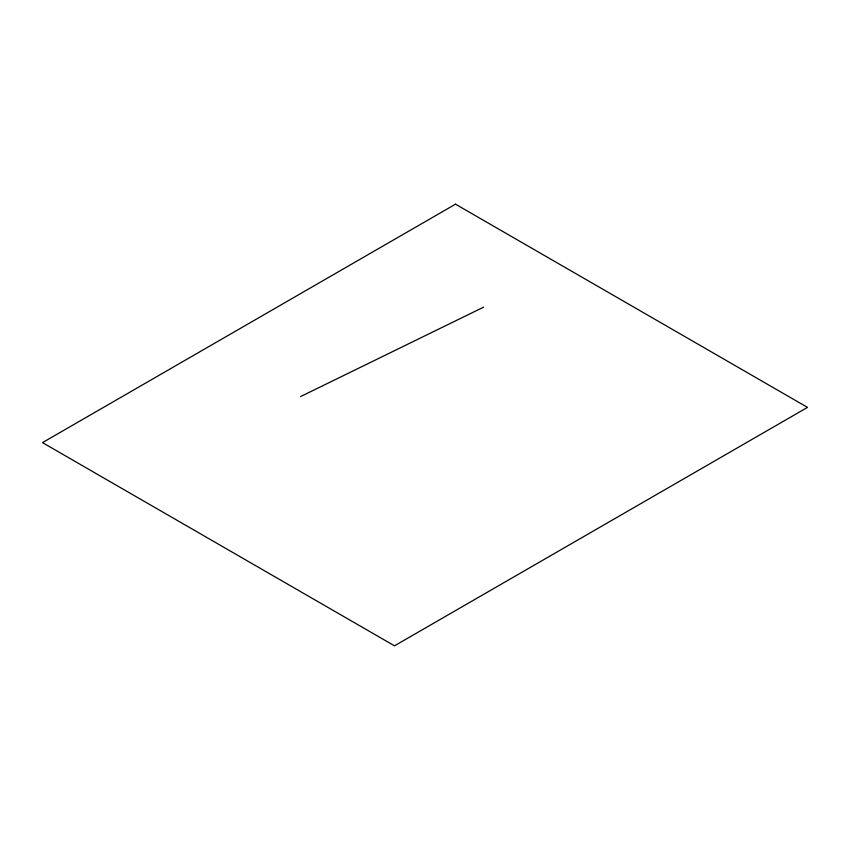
<?xml version="1.0" encoding="UTF-8"?>
<svg xmlns="http://www.w3.org/2000/svg" width="850" height="850" viewBox="0 0 850 850"><rect width="100%" height="100%" fill="white"/><g stroke="black" fill="none" stroke-linecap="round" stroke-linejoin="round"><path stroke-width="1.27" d="M300.624 396.546L483.661 307.126M455.504 204.17L42.5 442.616L394.496 645.83L807.5 407.384L455.504 204.17"/></g></svg>
